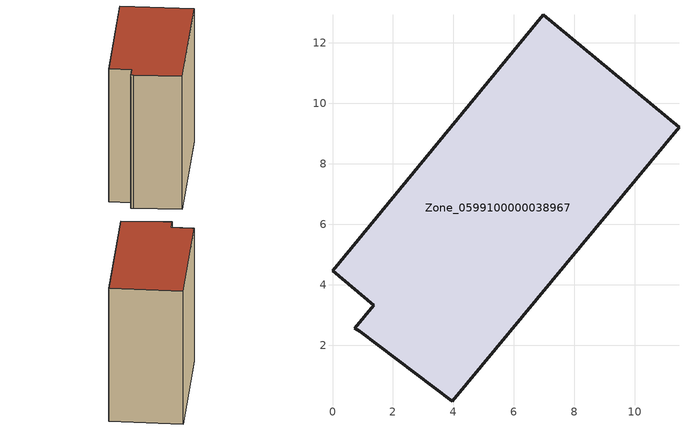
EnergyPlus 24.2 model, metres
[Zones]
Zone_0599100000038967
 floor ground (C_G): 6.97,12.93 11.46,9.21 3.96,0.15 0.91,2.46 0.73,2.56 1.36,3.32 0,4.47 z0
 wall outside (C_F): 1.36,3.32 0.73,2.56 0.91,2.46 3.96,0.15 11.46,9.21 6.97,12.93 0,4.47 1.36,3.32 z0:11.6
 roof outside (C_R): 0.91,2.46 3.96,0.15 11.46,9.21 6.97,12.93 0,4.47 1.36,3.32 0.73,2.56 z11.6
[BUILDING]
Pand.0599100000038967: North Axis=0; Terrain=City; Loads Convergence Tolerance Value=0.04; Temperature Convergence Tolerance Value=0.4; Solar Distribution=FullExterior; Maximum Number of Warmup Days=25; Minimum Number of Warmup Days=1
[Site:Location]
Rotterdam.The.Hague.AP_ZH_NLD Design_Conditions: Latitude=51.96; Longitude=4.45; Time Zone=1; Elevation=-4.5
[SITE:GROUNDTEMPERATURE:BUILDINGSURFACE]
18, 18, 18, 18, 18, 18, 18, 18, 18, 18, 18, 18
[MATERIAL] Thermal Absorptance=0.9; Solar Absorptance=0.7; Visible Absorptance=0.7
Name | Roughness | Thickness | Conductivity | Density | Specific Heat
G.TI.1946 | MediumSmooth | 0.15 | 1 | 540 | 1210
F.TI.1946 | Rough | 0.3 | 0.857143 | 1920 | 840
R.TI.1946 | MediumRough | 0.2 | 0.1 | 1500 | 1000
[CONSTRUCTION]
C_G: G.TI.1946
C_F: F.TI.1946
C_R: R.TI.1946
[ZONE]
Zone_0599100000038967: Type=1; Multiplier=1; Ceiling Height=Autocalculate; Volume=Autocalculate; Floor Area=autocalculate; Part of Total Floor Area=Yes
[ZONEINFILTRATION:DESIGNFLOWRATE]
Infil_Zone_0599100000038967: Zone or ZoneList or Space or SpaceList=Zone_0599100000038967; Schedule=AlwaysOn; Design Flow Rate Calculation Method=Flow/Area; Flow Rate per Floor Area=0.003; Constant Term Coefficient=1; Temperature Term Coefficient=0; Velocity Term Coefficient=0; Velocity Squared Term Coefficient=0
[HVACTEMPLATE:ZONE:IDEALLOADSAIRSYSTEM]
Zone_0599100000038967: Maximum Heating Supply Air Temperature=50; Minimum Cooling Supply Air Temperature=13; Maximum Heating Supply Air Humidity Ratio=0.0156; Minimum Cooling Supply Air Humidity Ratio=0.0077; Heating Limit=NoLimit; Cooling Limit=NoLimit; Dehumidification Control Type=ConstantSensibleHeatRatio; Cooling Sensible Heat Ratio=0.7; Dehumidification Setpoint=60; Humidification Control Type=None; Humidification Setpoint=30; Outdoor Air Method=None; Outdoor Air Flow Rate per Person=0.00944; Outdoor Air Flow Rate per Zone Floor Area=0; Outdoor Air Flow Rate per Zone=0; Demand Controlled Ventilation Type=None; Outdoor Air Economizer Type=NoEconomizer; Heat Recovery Type=None; Sensible Heat Recovery Effectiveness=0.7; Latent Heat Recovery Effectiveness=0.65
[ZONECONTROL:THERMOSTAT]
ThermostatControl_Zone_0599100000038967: Zone or ZoneList=Zone_0599100000038967; Control Type Schedule=DualSetpointControlType; Control 1=Thermostat_Zone_0599100000038967; Temperature Difference Between Cutout And Setpoint=0
[THERMOSTATSETPOINT:DUALSETPOINT]
Thermostat_Zone_0599100000038967: Heating Setpoint Temperature Schedule=HeatingSetpoint_Zone_0599100000038967; Cooling Setpoint Temperature Schedule=CoolingSetpoint_Zone_0599100000038967
[SCHEDULE:COMPACT]
HeatingSetpoint_Zone_0599100000038967: Through: 12/31, For: AllDays, Until: 24:00, 21
CoolingSetpoint_Zone_0599100000038967: Through: 12/31, For: AllDays, Until: 24:00, 24
DualSetpointControlType: Through: 12/31, For: AllDays, Until: 24:00, 4
AlwaysOn: Through: 12/31, For: AllDays, Until: 24:00, 1
